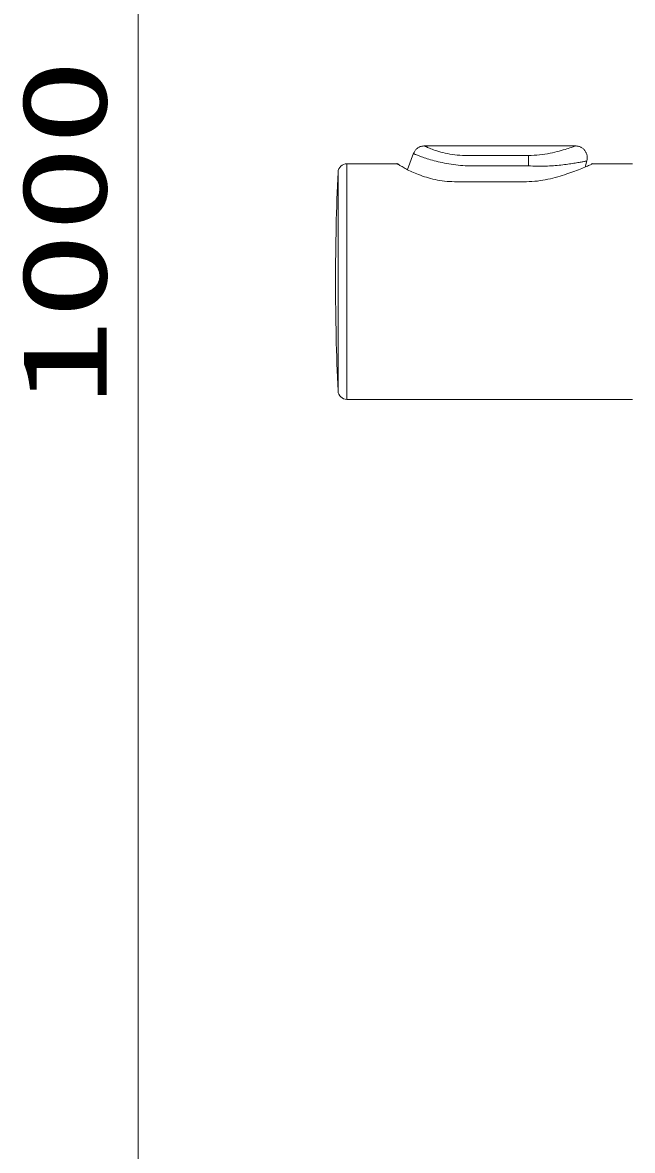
# Model space of a CAD drawing. Units: millimetres on the paper. Extents: x -305 to 305, y -152 to 152.
# Drawn here: x 11.28 to 31.99, y -37.4 to 0.88 of the extents above; entities that cross this region are included whole.
import ezdxf
from ezdxf.enums import TextEntityAlignment as Align

# ---------------------------------------------------------------- set-up
doc = ezdxf.new("R2010")
doc.units = ezdxf.units.MM
doc.layers.add('0-3_VIEW0001', color=7, linetype='Continuous', lineweight=9)
doc.styles.add('ＭＳ ゴシック', font='')
doc.styles.get('ＭＳ ゴシック').set_extended_font_data('MS Gothic')

msp = doc.modelspace()

# ---------------------------------------------------------------- linework, layer by layer
at = {"layer": '0-3_VIEW0001'}
for p, q in [((15.206, 93.257), (15.206, -105.543)), ((30.053, -3.306), (24.924, -3.306)), ((24.554, -3.557), (24.352, -4.111)), ((28.456, -3.63), (26.311, -3.63)), ((28.456, -3.983), (28.456, -3.63)), ((30.377, -4.025), (30.437, -3.817)), ((21.991, -4.196), (21.991, -11.624)), ((23.994, -3.91), (22.291, -3.91)), ((22.291, -3.91), (22.291, -11.91)), ((24.029, -3.916), (23.993, -3.91)), ((28.456, -3.983), (26.311, -3.983)), ((31.987, -3.91), (30.647, -3.91)), ((28.295, -4.527), (26.112, -4.527)), ((22.291, -11.91), (31.988, -11.91))]:
    msp.add_line(p, q, dxfattribs=at)
for points in [[(24.549, -3.569), (24.56, -3.547), (24.571, -3.525), (24.582, -3.503), (24.595, -3.482), (24.608, -3.462), (24.624, -3.443), (24.64, -3.425), (24.658, -3.408), (24.678, -3.392), (24.698, -3.377), (24.718, -3.364), (24.74, -3.351), (24.762, -3.341), (24.785, -3.331), (24.808, -3.324), (24.832, -3.318), (24.856, -3.314), (24.88, -3.311), (24.905, -3.308), (24.93, -3.306)], [(24.925, -3.306), (24.933, -3.31), (24.942, -3.315), (24.952, -3.32), (24.966, -3.326), (24.982, -3.334), (25.003, -3.343), (25.029, -3.355), (25.061, -3.369), (25.098, -3.384), (25.14, -3.401), (25.186, -3.419), (25.237, -3.438), (25.292, -3.458), (25.351, -3.478), (25.414, -3.497), (25.48, -3.516), (25.551, -3.535), (25.625, -3.553), (25.703, -3.569), (25.784, -3.584), (25.867, -3.598), (25.953, -3.609), (26.041, -3.618), (26.13, -3.624), (26.22, -3.627), (26.311, -3.63)], [(28.456, -3.63), (28.552, -3.627), (28.648, -3.623), (28.743, -3.618), (28.836, -3.61), (28.928, -3.599), (29.018, -3.586), (29.105, -3.571), (29.191, -3.555), (29.273, -3.538), (29.353, -3.52), (29.43, -3.501), (29.503, -3.482), (29.572, -3.463), (29.638, -3.444), (29.7, -3.426), (29.757, -3.408), (29.81, -3.391), (29.859, -3.374), (29.902, -3.359), (29.941, -3.346), (29.975, -3.334), (30.003, -3.324), (30.023, -3.317), (30.037, -3.312), (30.046, -3.309), (30.053, -3.306)], [(30.051, -3.306), (30.074, -3.308), (30.097, -3.31), (30.12, -3.312), (30.143, -3.317), (30.166, -3.322), (30.188, -3.33), (30.21, -3.338), (30.231, -3.348), (30.251, -3.359), (30.271, -3.371), (30.29, -3.385), (30.309, -3.399), (30.326, -3.414), (30.343, -3.431), (30.358, -3.448), (30.373, -3.466), (30.386, -3.485), (30.398, -3.505), (30.41, -3.526), (30.419, -3.547), (30.428, -3.568), (30.435, -3.591), (30.442, -3.613), (30.446, -3.636), (30.45, -3.659), (30.452, -3.682), (30.453, -3.705), (30.452, -3.729), (30.45, -3.752), (30.446, -3.775), (30.441, -3.798), (30.436, -3.82)], [(24.549, -3.57), (24.546, -3.568), (24.551, -3.57), (24.561, -3.574), (24.575, -3.58), (24.592, -3.587), (24.611, -3.594), (24.633, -3.603), (24.657, -3.612), (24.685, -3.623), (24.716, -3.635), (24.751, -3.648), (24.789, -3.661), (24.83, -3.676), (24.873, -3.691), (24.92, -3.707), (24.97, -3.723), (25.022, -3.74), (25.077, -3.757), (25.135, -3.774), (25.195, -3.792), (25.257, -3.809), (25.322, -3.826), (25.389, -3.842), (25.459, -3.859), (25.53, -3.874), (25.602, -3.89), (25.677, -3.904), (25.753, -3.918), (25.83, -3.93), (25.909, -3.942), (25.988, -3.952), (26.068, -3.961), (26.149, -3.969), (26.23, -3.976), (26.311, -3.983)], [(28.456, -3.983), (28.529, -3.986), (28.602, -3.989), (28.674, -3.992), (28.746, -3.994), (28.818, -3.995), (28.89, -3.995), (28.961, -3.994), (29.031, -3.992), (29.1, -3.99), (29.169, -3.987), (29.237, -3.983), (29.303, -3.978), (29.369, -3.973), (29.434, -3.968), (29.497, -3.962), (29.559, -3.956), (29.62, -3.949), (29.679, -3.942), (29.737, -3.935), (29.793, -3.927), (29.847, -3.92), (29.9, -3.912), (29.95, -3.904), (29.999, -3.897), (30.046, -3.889), (30.09, -3.882), (30.133, -3.875), (30.173, -3.867), (30.21, -3.861), (30.245, -3.854), (30.277, -3.848), (30.307, -3.842), (30.334, -3.837), (30.357, -3.833), (30.378, -3.828), (30.396, -3.825), (30.411, -3.822), (30.423, -3.82), (30.43, -3.818)], [(30.43, -3.818), (30.434, -3.817), (30.437, -3.817)], [(23.994, -3.91), (23.99, -3.907), (23.993, -3.909), (24.002, -3.914), (24.014, -3.922), (24.03, -3.931), (24.047, -3.942), (24.066, -3.953), (24.087, -3.966), (24.111, -3.98), (24.137, -3.995), (24.166, -4.011), (24.198, -4.03), (24.233, -4.049), (24.271, -4.07), (24.311, -4.091), (24.354, -4.113), (24.4, -4.136), (24.448, -4.16), (24.499, -4.184), (24.552, -4.208), (24.608, -4.232), (24.666, -4.257), (24.726, -4.281), (24.789, -4.305), (24.854, -4.329), (24.922, -4.351), (24.991, -4.373), (25.063, -4.395), (25.136, -4.415), (25.212, -4.433), (25.289, -4.45), (25.367, -4.466), (25.447, -4.48), (25.528, -4.491), (25.61, -4.501), (25.693, -4.509), (25.776, -4.515), (25.86, -4.52), (25.944, -4.522)], [(28.295, -4.527), (28.389, -4.523), (28.482, -4.519), (28.576, -4.514), (28.668, -4.507), (28.76, -4.498), (28.851, -4.486), (28.941, -4.472), (29.029, -4.456), (29.117, -4.438), (29.202, -4.419), (29.287, -4.398), (29.369, -4.377), (29.45, -4.355), (29.529, -4.332), (29.606, -4.309), (29.681, -4.285), (29.755, -4.26), (29.826, -4.236), (29.895, -4.211), (29.963, -4.187), (30.028, -4.162), (30.091, -4.139), (30.152, -4.115), (30.21, -4.093), (30.266, -4.071), (30.318, -4.05), (30.368, -4.03), (30.414, -4.011), (30.457, -3.993), (30.496, -3.976), (30.53, -3.961), (30.559, -3.948), (30.586, -3.937), (30.61, -3.926), (30.631, -3.917), (30.646, -3.91), (30.652, -3.907), (30.647, -3.91)], [(30.588, -3.929), (30.591, -3.927), (30.595, -3.924), (30.599, -3.922), (30.604, -3.92), (30.608, -3.918), (30.612, -3.916), (30.616, -3.914), (30.62, -3.913), (30.625, -3.912), (30.629, -3.911), (30.634, -3.911), (30.638, -3.91), (30.643, -3.91), (30.648, -3.91)], [(25.944, -4.522), (26.028, -4.525), (26.112, -4.527)]]:
    msp.add_lwpolyline(points, dxfattribs=at)
for centre, radius, start, end in [((101.955, -7.91), 80.05, 177.34081, 180), ((22.291, -4.21), 0.3, 90, 177.3408), ((101.955, -7.91), 80.05, 180, 182.65919), ((22.291, -11.61), 0.3, 182.6592, 270)]:
    msp.add_arc(centre, radius, start, end, dxfattribs=at)

# ---------------------------------------------------------------- texts
at = {"layer": '0-3_VIEW0001', "style": 'ＭＳ ゴシック', "width": 1.5}
msp.add_text('1000', height=2.889, rotation=90, dxfattribs=at).set_placement((14.998, -12.141), align=Align.BOTTOM_LEFT)

doc.saveas('drawing.dxf')
